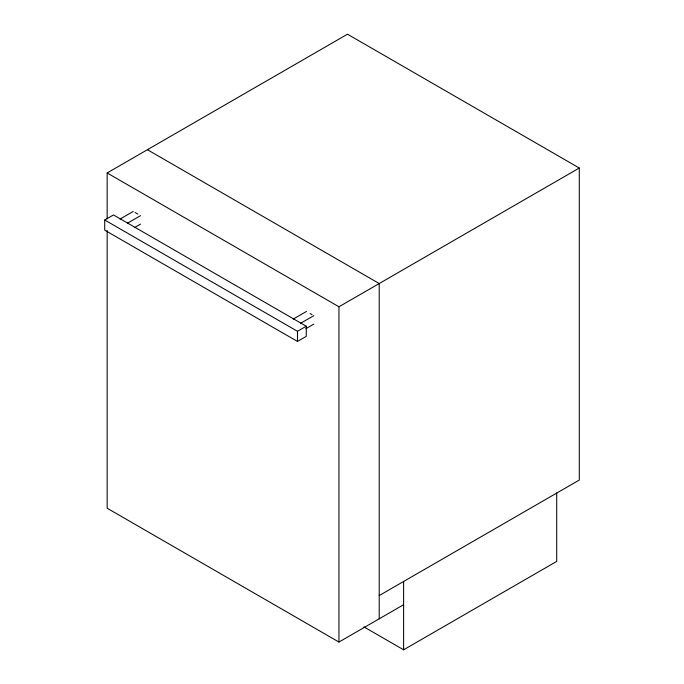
<?xml version="1.0" encoding="UTF-8"?>
<svg xmlns="http://www.w3.org/2000/svg" width="684" height="684" viewBox="0 0 684 684"><rect width="100%" height="100%" fill="white"/><g stroke="black" fill="none" stroke-linecap="round" stroke-linejoin="round"><path stroke-width="1.03" d="M107.157 218.871L107.157 172.958L347.489 34.2L579.28 168.025L579.28 480.057L379.21 595.567M104.72 220.009L113.501 214.938L306.252 326.217L306.252 336.366L297.472 341.436L104.72 230.149L104.72 220.009L297.472 331.295L306.252 326.217M119.999 219.077L133.26 211.416M127.318 223.3L140.588 215.64M134.389 227.669L140.588 224.087M293.231 319.086L306.5 311.425M300.55 323.318L313.819 315.657M107.157 172.958L338.948 306.783L579.28 168.025M305.859 328.705L313.819 324.105M107.157 230.611L107.157 508.229L338.948 642.054L403.611 604.724M363.897 626.877L403.611 649.8L556.716 561.402L556.716 493.087M147.419 149.71L379.21 283.535L379.21 618.806M135.09 212.468L137.835 214.058M310.16 313.546L311.989 314.597M403.611 581.477L403.611 649.8M338.948 306.783L338.948 642.054M297.472 331.295L297.472 341.436"/></g></svg>
